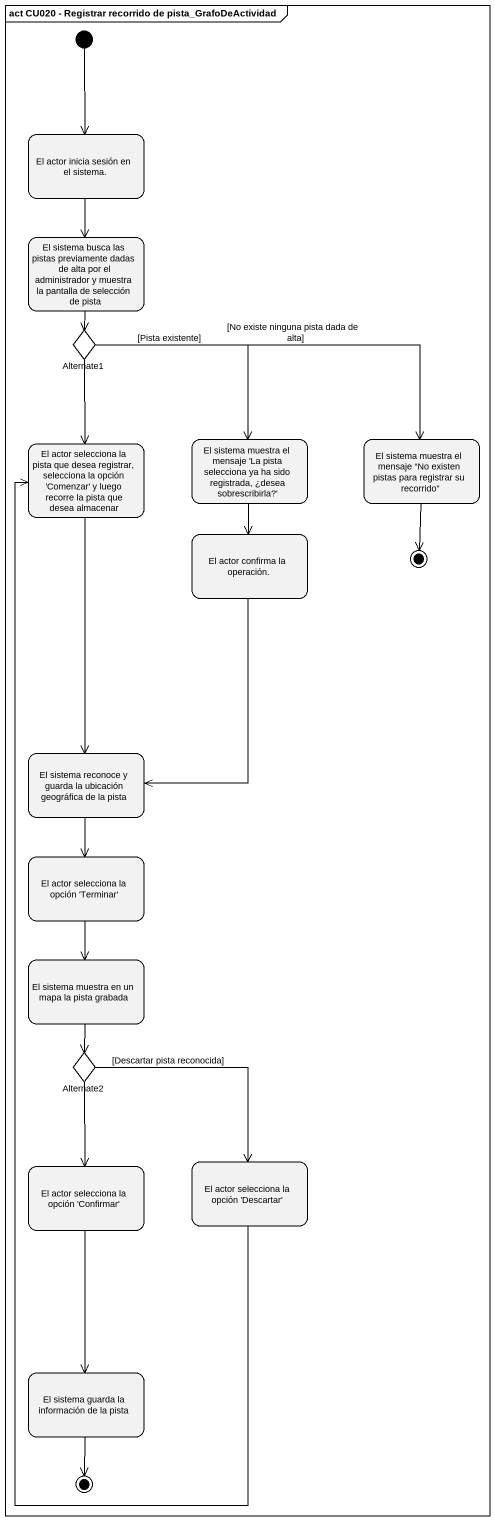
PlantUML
@startuml
mainframe act CU020 - Registrar recorrido de pista_GrafoDeActividad
hide empty description
state "El actor inicia sesión en el sistema." as El_actor_inicia_sesión_en
state "El sistema busca las pistas previamente dadas de alta por el administrador y muestra la pantalla de selección de pista" as El_sistema_busca_las_pistas
state Alternate1 <<choice>>
state "El actor selecciona la pista que desea registrar, selecciona la opción 'Comenzar' y luego recorre la pista que desea almacenar" as El_actor_selecciona_la
state "El sistema muestra el mensaje 'La pista selecciona ya ha sido registrada, ¿desea sobrescribirla?'" as El_sistema_muestra_el
state "El sistema muestra el mensaje “No existen pistas para registrar su recorrido”" as El_sistema_muestra_el_2
state "El actor confirma la operación." as El_actor_confirma_la
state final1 <<end>>
state "El sistema reconoce y guarda la ubicación geográfica de la pista" as El_sistema_reconoce_y
state "El actor selecciona la opción 'Terminar'" as El_actor_selecciona_la_2
state "El sistema muestra en un mapa la pista grabada" as El_sistema_muestra_en_un
state Alternate2 <<choice>>
state "El actor selecciona la opción 'Descartar'" as El_actor_selecciona_la_3
state "El actor selecciona la opción 'Confirmar'" as El_actor_selecciona_la_4
state "El sistema guarda la información de la pista" as El_sistema_guarda_la
state final2 <<end>>
[*] --> El_actor_inicia_sesión_en
El_actor_inicia_sesión_en --> El_sistema_busca_las_pistas
El_sistema_busca_las_pistas --> Alternate1
Alternate1 --> El_actor_selecciona_la
Alternate1 --> El_sistema_muestra_el : [Pista existente]
Alternate1 -right-> El_sistema_muestra_el_2 : [No existe ninguna pista dada de alta]
El_actor_selecciona_la --> El_sistema_reconoce_y
El_sistema_muestra_el --> El_actor_confirma_la
El_sistema_muestra_el_2 --> final1
El_actor_confirma_la --> El_sistema_reconoce_y
El_sistema_reconoce_y --> El_actor_selecciona_la_2
El_actor_selecciona_la_2 --> El_sistema_muestra_en_un
El_sistema_muestra_en_un --> Alternate2
Alternate2 --> El_actor_selecciona_la_3 : [Descartar pista reconocida]
Alternate2 --> El_actor_selecciona_la_4
El_actor_selecciona_la_3 -up-> El_actor_selecciona_la
El_actor_selecciona_la_4 --> El_sistema_guarda_la
El_sistema_guarda_la --> final2
@enduml
